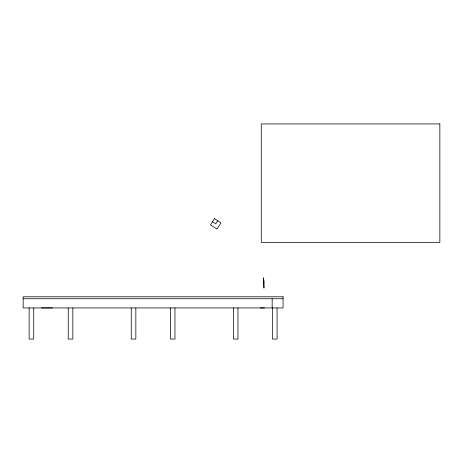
<?xml version="1.0" encoding="UTF-8"?>
<svg xmlns="http://www.w3.org/2000/svg" width="463" height="463" viewBox="0 0 463 463"><rect width="100%" height="100%" fill="white"/><g stroke="black" fill="none" stroke-linecap="round" stroke-linejoin="round"><path stroke-width="0.69" d="M217.778 220.747L215.77 223.843L212.523 221.754M23.15 298.745L283.055 298.745M41.543 307.941L52.383 307.936M260.171 307.936L264.512 307.941M263.586 281.22L263.754 282.951L263.713 279.53M277.077 307.936L277.077 339.066L272.481 339.066L272.481 307.936M272.157 298.745L272.157 307.936M237.965 307.936L237.965 339.066L233.369 339.066L233.369 307.936M174.956 307.936L174.956 339.066L170.361 339.066L170.361 307.936M135.844 307.936L135.844 339.066L131.249 339.066L131.249 307.936M72.836 307.936L72.836 339.066L68.24 339.066L68.24 307.936M33.73 307.936L33.73 339.066L29.134 339.066L29.134 307.936M214.531 218.652L210.515 224.856L217.002 229.035L221.019 222.836L214.531 218.652M439.85 123.934L261.259 123.934L261.259 242.485L439.85 242.485L439.85 123.934M283.055 296.8L23.15 296.8L23.15 307.936L283.055 307.936L283.055 296.8M263.881 281.255L263.551 277.8L263.956 288.096L263.881 281.255"/></g></svg>
